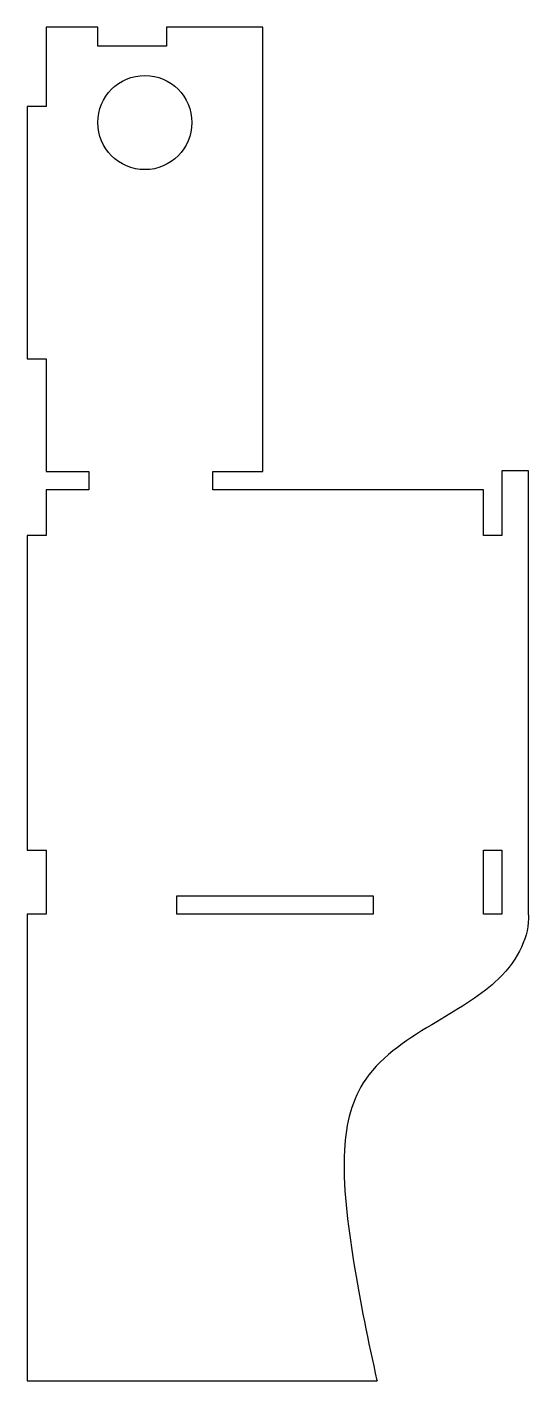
# Model space of a CAD drawing. Header units: millimetres. Extents: x -14.4 to 14.4, y -38.8 to 38.8.
import ezdxf

# ---------------------------------------------------------------- set-up
doc = ezdxf.new("R2010")
doc.units = ezdxf.units.MM
doc.layers.get('0').update_dxf_attribs({"linetype": 'CONTINUOUS'})

msp = doc.modelspace()

# ---------------------------------------------------------------- linework, layer by layer
for p, q in [((-10.354, 38.843), (-13.313, 38.843)), ((-13.313, 38.843), (-13.313, 34.295)), ((-10.354, 37.743), (-10.354, 38.843)), ((-0.872, 38.843), (-6.404, 38.843)), ((-6.404, 38.843), (-6.404, 37.743)), ((-0.872, 13.339), (-0.872, 38.843)), ((-6.404, 37.743), (-10.354, 37.743)), ((-13.313, 34.295), (-14.413, 34.295)), ((-14.413, 34.295), (-14.413, 19.799)), ((-14.413, 19.799), (-13.313, 19.799)), ((-13.313, 19.799), (-13.313, 13.339)), ((-13.313, 13.339), (-10.865, 13.339)), ((-10.865, 13.339), (-10.865, 12.289)), ((-3.745, 12.289), (-3.745, 13.339)), ((-3.745, 13.339), (-0.872, 13.339)), ((14.41, 13.389), (12.86, 13.389)), ((12.86, 13.389), (12.86, 9.661)), ((14.41, -12.091), (14.41, 13.389)), ((-10.865, 12.289), (-13.313, 12.289)), ((-13.313, 12.289), (-13.313, 9.661)), ((11.81, 12.289), (-3.745, 12.289)), ((11.81, 9.661), (11.81, 12.289)), ((-13.313, 9.661), (-14.413, 9.661)), ((-14.413, 9.661), (-14.413, -8.389)), ((12.86, 9.661), (11.81, 9.661)), ((-14.413, -8.389), (-13.313, -8.389)), ((-13.313, -8.389), (-13.313, -12.066)), ((11.81, -12.066), (11.81, -8.389)), ((11.81, -8.389), (12.86, -8.389)), ((12.86, -8.389), (12.86, -12.066)), ((-5.812, -12.066), (-5.812, -11.016)), ((-5.812, -11.016), (5.476, -11.016)), ((5.476, -11.016), (5.476, -12.066)), ((-13.313, -12.066), (-14.413, -12.066)), ((-14.413, -12.066), (-14.413, -38.843)), ((5.476, -12.066), (-5.812, -12.066)), ((12.86, -12.066), (11.81, -12.066)), ((-14.413, -38.843), (5.7, -38.843))]:
    msp.add_line(p, q)
msp.add_circle((-7.642, 33.364), 2.702)
msp.add_open_spline([(14.41, -12.091), (14.427, -13.294), (13.888, -14.601), (12.663, -15.785), (11.768, -16.65), (10.486, -17.427), (9.128, -18.232), (7.582, -19.149), (6.007, -20.145), (5.046, -21.53), (4.265, -22.655), (3.905, -24.05), (3.825, -25.595), (3.722, -27.612), (4.004, -29.822), (4.353, -31.995), (4.724, -34.305), (5.188, -36.589), (5.693, -38.813), (5.695, -38.823), (5.697, -38.833), (5.7, -38.843)], degree=3, knots=[0, 0, 0, 0, 0.197722, 0.197722, 0.197722, 0.342181, 0.342181, 0.342181, 0.506636, 0.506636, 0.506636, 0.640227, 0.640227, 0.640227, 0.814578, 0.814578, 0.814578, 1, 1, 1, 1.000849, 1.000849, 1.000849, 1.000849])

doc.saveas('drawing.dxf')
